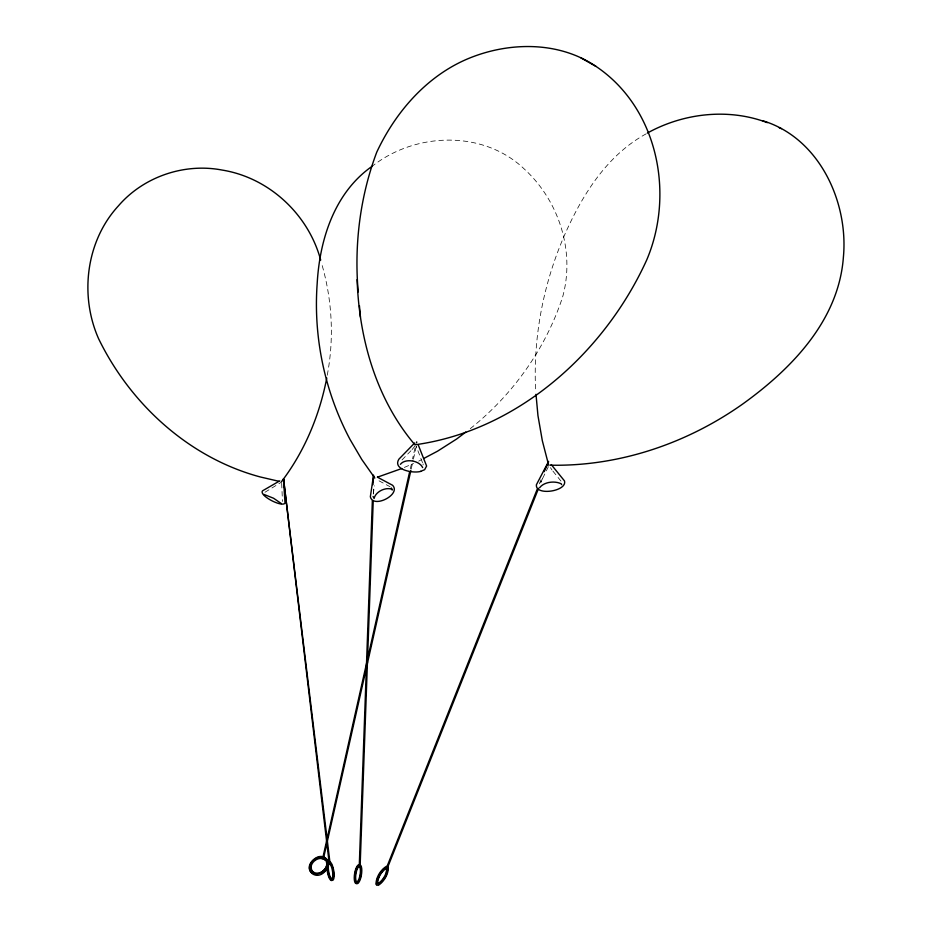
<?xml version="1.0" encoding="UTF-8"?>
<svg xmlns="http://www.w3.org/2000/svg" width="932" height="932" viewBox="0 0 932 932"><rect width="100%" height="100%" fill="white"/><g stroke="black" fill="none" stroke-linecap="round" stroke-linejoin="round"><path stroke-width="0.7" stroke-dasharray="4.66 3.5" d="M281.674 483.324L282.478 501.439M373.487 493.447L373.65 489.09M373.243 494.135L374.466 485.782M416.359 441.954L417.256 442.129L416.383 441.978L412.538 458.917M327.248 375.235C334.343 337.99 332.153 299.079 321.389 262.742M410.301 468.831L412.224 460.338M411.198 469.041L413.109 460.536M413.424 459.127L416.301 446.37M539.36 483.825L540.979 479.759M540.77 482.799L543.461 476.042M548.389 466.687L540.956 481.786M412.084 449.585L415.8 444.983M402.03 459.919L412.282 449.375M265.003 492.247L281.697 481.984M470.252 428.673C512.751 394.947 545.709 348.603 562.625 296.982C575.335 251.244 558.862 200.508 524.087 168.832C483.114 129.886 415.719 132.123 372.427 166.071M646.144 133.835C606.429 155.644 581.836 195.638 564.151 235.994C543.263 284.388 533.069 337.372 535.609 390.077M418.713 461.142L421.217 459.814M404.348 467.421L413.517 463.484M379.044 480.842L390.042 486.714M552.909 471.114L561.157 481.285M550.462 467.666L552 469.984M422.511 462.668L416.208 446.323M423.023 463.891L423.175 464.905"/><path stroke-width="1.4" d="M359.309 864.803L360.171 864.966L359.309 864.803L372.357 500.67M372.928 484.71L373.662 475.996M367.453 661.755L360.171 864.896A9.518 3.041 -81 0 1 360.067 879.983A9.518 3.041 -81 0 1 355.08 877.932A9.518 3.041 -81 0 1 360.148 864.943L359.426 864.814M367.558 658.854L373.231 500.705M310.985 865.502C311.87 888.033 341.485 858.5 318.488 858.151M327.994 865.653L327.819 861.11M373.546 475.11L370.353 496.756C373.126 509.035 401.599 494.403 392.547 485.246L377.344 477.137M329.94 861.867L329.054 861.89L283.619 479.561L329.87 861.774M326.771 378.008C319.536 415.392 304.543 451.496 281.359 481.844M312.337 873.377C303.075 866.259 316.798 853.304 323.777 857.125L410.872 470.45M409.672 471.662L323.02 856.881L327.05 859.7M539.675 487.669C544.078 481.774 554.994 480.562 561.379 483.906L561.635 484.64M377.46 878.736L376.575 883.583L376.749 884.783L378.276 885.377C383.937 881.614 388.353 874.484 388.353 867.61L387.13 866.597L387.84 866.888L538.614 488.217M376.796 881.882L379.65 874.985L384.217 868.81M387.537 870.057L385.941 874.484M400.411 464.322C405.21 458.066 419.412 460.525 422.65 467.549M386.978 866.597L537.205 489.23M544.206 471.65L548.494 462.4M548.61 461.363L536.401 484.757C535.085 496.278 567.623 491.304 564.466 480.877L551.255 464.614M360.043 865.42L359.321 865.35M383.25 879.226L384.695 876.896M379.336 874.705L383.192 869.498L387.805 867.005L387.06 866.492L387.77 868.344M279.751 480.865L262.475 490.873C258.828 495.603 282.396 507.754 285.017 503.082L283.445 478.71M380.163 883.047L381.712 881.322M414.647 442.991L398.908 459.161C392.209 469.81 413.657 473.654 420.728 471.359M325.699 870.173L321.552 873.447M378.73 884.258C383.46 880.775 387.514 874.962 387.456 868.95L386.197 868.414C381.386 871.583 377.646 877.629 377.67 883.443L379.976 883.396M465.744 432.11L456.715 438.96L437.562 451.17L423.734 458.486M263.861 494.379L273.612 498.271L281.336 503.571M372.427 166.071C334.506 192.435 319.618 239.477 317.171 283.712C313.268 337.372 324.802 391.894 350.013 439.415L361.779 459.476L374.827 478.046M314.538 860.096L316.437 858.896M420.483 471.441L424.643 469.681L426.611 466.035L418.235 444.867M384.392 868.473L385.429 867.948M647.356 133.066C683.471 113.04 728.451 107.914 767.327 122.663M284.062 479.561L283.281 479.677M401.739 468.54L377.542 477.137M323.089 856.858C335.392 860.865 323.253 880.787 312.581 873.878C303.739 866.97 316.169 854.364 323.474 857.277M414.868 444.809C517.714 430.689 604.763 352.401 646.761 259.853C674.943 193.437 657.596 107.728 596.014 66.417C559.573 41.567 511.179 41.719 471.138 57.446C428.231 74.234 395.937 111.118 376.761 152.149C360.067 196.477 354.102 244.813 358.203 291.937M550.055 465.185C618.836 466.652 686.942 443.515 742.851 403.917C791.583 368.839 838.672 320.445 843.378 257.349C848.668 201.825 819.135 137.901 762.889 120.787M387.025 866.504L386.104 866.504C380.396 870.243 375.957 877.42 375.992 884.317L376.575 884.922M322.833 857.219L323.439 857.778L323.031 857.312M278.633 481.227L260.377 476.986C189.243 457.938 130.538 404.313 98.629 338.782C79.418 295.56 85.965 241.073 118.411 205.879C143.528 176.661 184.396 162.797 222.165 170.067C269.045 177.628 308.445 214.36 320.69 260.098M779.187 127.719L781.47 128.674M596.014 66.417L580.951 57.889M387.223 867.331L387.013 867.191M312.01 870.931C317.684 877.094 328.833 869.37 326.41 861.809M325.792 860.702C320.13 854.493 308.923 862.251 311.381 869.836M376.901 882.965L378.182 883.466C382.97 880.286 386.687 874.274 386.687 868.473L386.209 867.948M414.018 443.725C375.899 398.15 359.065 338.234 357.119 279.612M391.277 487.984L392.302 489.999L391.871 489.253C385.475 486.853 375.561 491.712 374.093 498.469L373.08 496.453M548.668 465.208L542.331 440.743L537.962 415.649L535.993 394.329M359.437 305.731L360.428 317.101M359.251 879.785A9.518 3.041 -81 0 1 354.673 881.672A9.518 3.041 -81 0 1 355.942 868.473A9.518 3.041 -81 0 1 360.521 866.644M360.835 868.356A9.518 3.041 -81 0 1 359.95 877.653M359.041 866.259A8.027 2.563 -81 0 1 359.822 876.127A8.027 2.563 -81 0 1 355.581 881.521M355.162 873.168A8.027 2.563 -81 0 1 355.616 871.152M356.21 869.346A8.027 2.563 -81 0 1 358.366 866.271M331.943 880.46A9.46 2.808 80.5 0 1 328.763 876.965A9.46 2.808 80.5 0 1 326.957 867.68M327.004 865.56A9.46 2.808 80.5 0 1 329.893 862.578M332.747 869.929A9.46 2.808 80.5 0 1 333.004 878.561M328.623 863.416A7.98 2.365 80.5 0 1 332.654 872.189A7.98 2.365 80.5 0 1 330.359 878.527M329.648 877.513A7.98 2.365 80.5 0 1 328.402 874.286M327.61 870.232A7.98 2.365 80.5 0 1 327.458 868.24M327.715 864.989A7.98 2.365 80.5 0 1 328.099 863.952M329.089 862.368L329.975 862.31L329.124 862.321M359.822 879.086A8.027 2.563 -81 0 0 359.88 866.399A8.027 2.563 -81 0 0 355.616 877.362A8.027 2.563 -81 0 0 359.822 879.086M327.843 865.467A9.46 2.796 80.5 0 0 332.048 880.344A9.46 2.796 80.5 0 0 333.015 867.389A9.46 2.796 80.5 0 0 327.843 865.467M328.344 866.341A7.98 2.365 80.5 0 0 331.885 878.888A7.98 2.365 80.5 0 0 332.701 867.972A7.98 2.365 80.5 0 0 328.344 866.341"/></g></svg>
